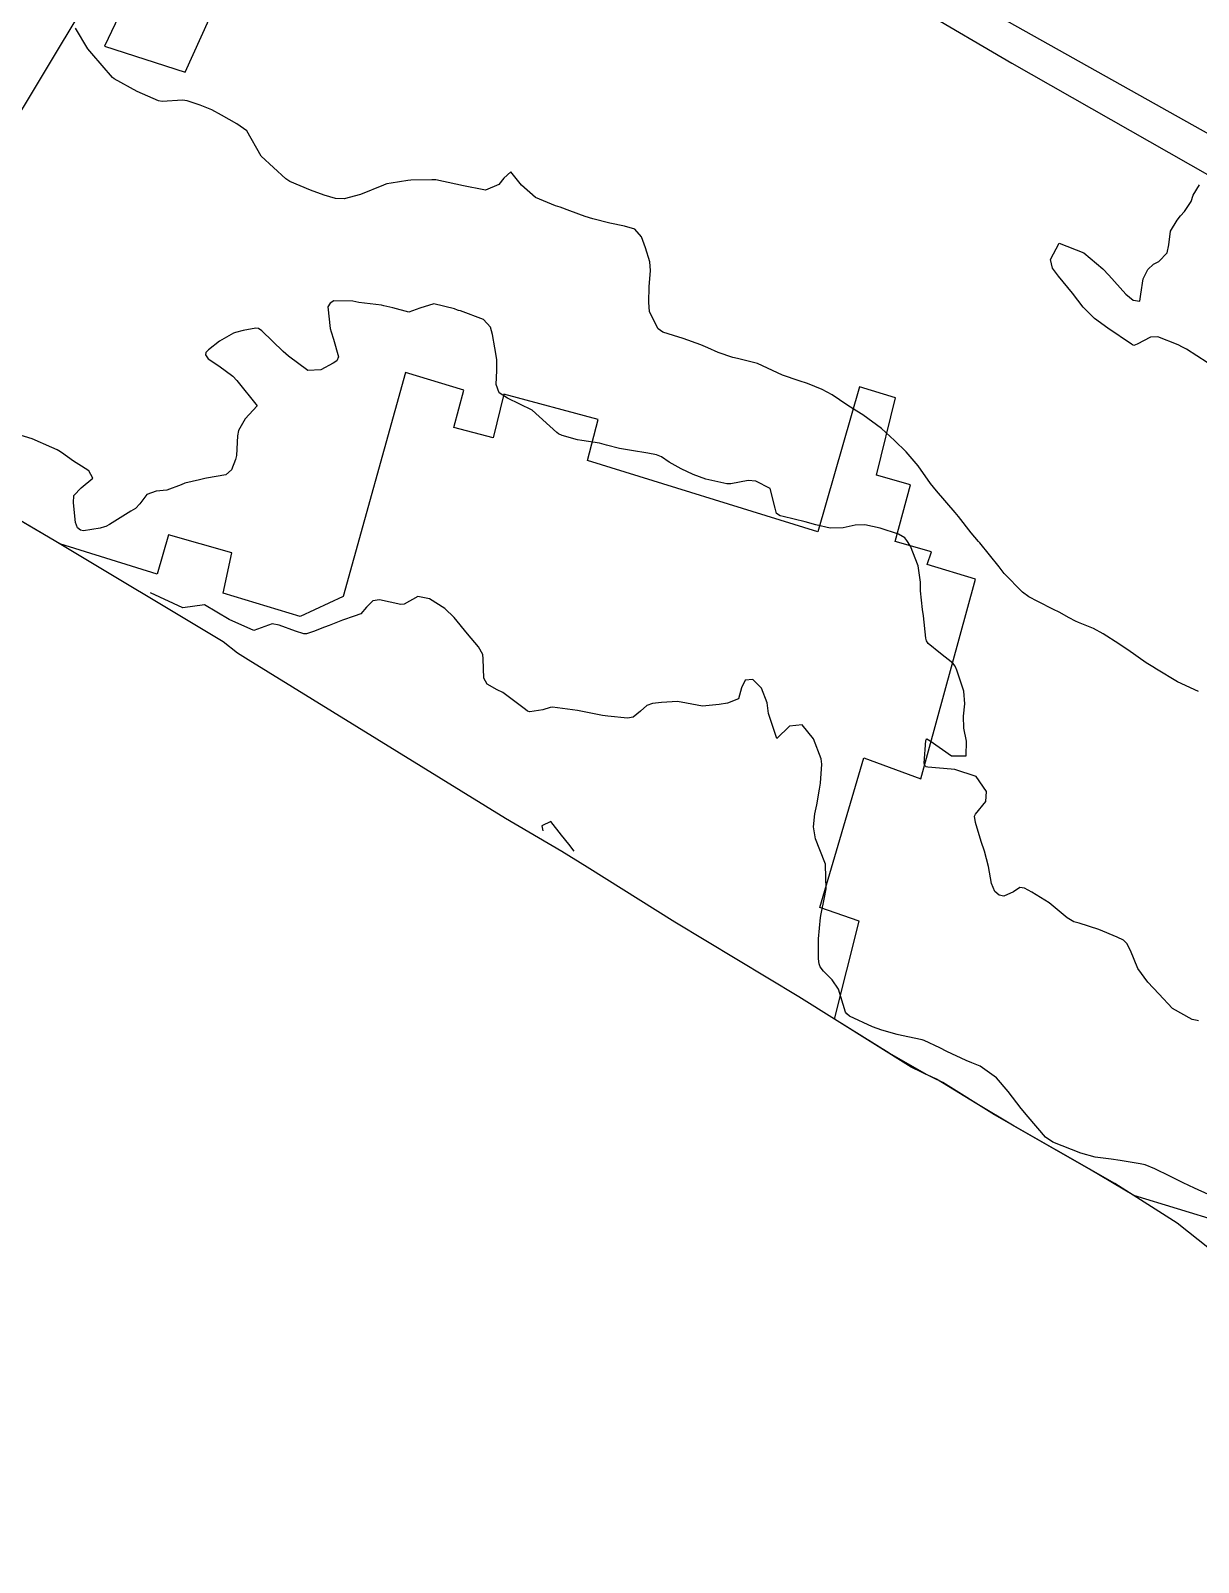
# Model space of a CAD drawing. Header units: metres. Extents: x 286371 to 293043, y 7462578 to 7466404.
# Drawn here: x 287243.4 to 287336.9, y 7465320 to 7465442.6 of the extents above; entities that cross this region are included whole.
import ezdxf

# ---------------------------------------------------------------- set-up
doc = ezdxf.new("R2010")
doc.units = ezdxf.units.M
doc.header["$MEASUREMENT"] = 0
doc.linetypes.add('CONTINUO', pattern=[0])
for name, color, linetype in [('Area', 45, 'Continuous'), ('Curvas de Nivel 1m', 11, 'Continuous'), ('Curvas de Nivel 5m', 15, 'Continuous'), ('Edificações', 30, 'Continuous'), ('PLACA_KM', 45, 'Continuous'), ('Vias primárias', 230, 'Continuous')]:
    doc.layers.add(name, color=color, linetype=linetype)

msp = doc.modelspace()

# ---------------------------------------------------------------- linework, layer by layer
at = {"layer": 'Area'}
msp.add_polyline3d([(287337.77, 7465345.05, 700.25), (287335.2, 7465347.12, 699.45), (287330.19, 7465350.3, 699.67), (287320.56, 7465355.8, 696.43), (287316.44, 7465358.39, 700.06), (287313.89, 7465359.62, 696.62), (287304.9, 7465365.23, 696.17), (287294.98, 7465371.23, 695.22), (287287.94, 7465375.63, 708.27), (287285.92, 7465376.88, 709.07), (287281.42, 7465379.53, 706.84), (287260.8, 7465392.22, 696.03), (287259.95, 7465392.77, 696.09), (287258.8, 7465393.68, 696.16), (287245.41, 7465401.7, 700.82), (287239.26, 7465405.31, 700.01)], dxfattribs=at)
at = {"layer": 'Curvas de Nivel 1m', "flags": 128}
for points, elevation in [([(287336.91, 7465389.7), (287335.21, 7465390.47), (287333.54, 7465391.47), (287333.23, 7465391.67), (287332.72, 7465391.99), (287331.25, 7465393.03), (287330.96, 7465393.22), (287330.51, 7465393.52), (287329.27, 7465394.32), (287328.48, 7465394.74), (287327.29, 7465395.22), (287327.04, 7465395.32), (287326.54, 7465395.58), (287325.74, 7465396.04), (287325.3, 7465396.26), (287324.04, 7465396.89), (287323.32, 7465397.28), (287322.8, 7465397.64), (287321.35, 7465399.14), (287320.95, 7465399.67), (287319.38, 7465401.59), (287319.29, 7465401.7), (287318.69, 7465402.41), (287317.67, 7465403.72), (287317.42, 7465404.02), (287315.91, 7465405.75), (287315.45, 7465406.35), (287314.45, 7465407.77), (287313.49, 7465408.89), (287312.57, 7465409.8), (287311.52, 7465410.75), (287310.02, 7465411.84), (287309.54, 7465412.14), (287308.75, 7465412.65), (287307.56, 7465413.46), (287306.76, 7465413.89), (287305.58, 7465414.37), (287304.92, 7465414.58), (287303.59, 7465415.02), (287301.6, 7465415.96), (287299.98, 7465416.36), (287299.61, 7465416.45), (287298.44, 7465416.84), (287297.62, 7465417.21), (287297.04, 7465417.45), (287295.63, 7465417.95), (287295.56, 7465417.98), (287295.29, 7465418.06), (287294.02, 7465418.46), (287293.64, 7465418.74), (287292.94, 7465420.1), (287292.89, 7465420.88), (287292.92, 7465422.1), (287293.02, 7465423.4), (287292.97, 7465424.1), (287292.62, 7465425.22), (287292.29, 7465426.11), (287291.76, 7465426.72), (287290.94, 7465426.95), (287289.77, 7465427.19), (287288.4, 7465427.54), (287287.78, 7465427.73), (287286.57, 7465428.19), (287285.79, 7465428.48), (287285.42, 7465428.58), (287283.8, 7465429.25), (287282.69, 7465430.25), (287281.83, 7465431.32), (287281.29, 7465430.81), (287280.89, 7465430.28), (287279.81, 7465429.83), (287277.92, 7465430.21), (287277.81, 7465430.25), (287277.44, 7465430.33), (287275.83, 7465430.66), (287275.52, 7465430.67), (287273.83, 7465430.63), (287273.6, 7465430.61), (287272.26, 7465430.41), (287271.9, 7465430.34), (287271.82, 7465430.32), (287271.63, 7465430.23), (287269.81, 7465429.48), (287268.48, 7465429.15), (287267.8, 7465429.17), (287266.88, 7465429.43), (287265.81, 7465429.83), (287264.13, 7465430.54), (287263.83, 7465430.75), (287261.85, 7465432.57), (287260.69, 7465434.59), (287259.89, 7465435.15), (287258.68, 7465435.84), (287257.91, 7465436.26), (287256.95, 7465436.65), (287255.92, 7465436.99), (287255.55, 7465437.04), (287253.92, 7465436.94), (287253.63, 7465436.99), (287251.93, 7465437.73), (287250.08, 7465438.75), (287249.95, 7465438.86), (287248.28, 7465440.78), (287247.98, 7465441.16), (287246.97, 7465442.8)], 698), ([(287337.6, 7465416.03), (287335.95, 7465417.11), (287335.62, 7465417.28), (287335.27, 7465417.45), (287333.63, 7465418.1), (287333.06, 7465418.06), (287331.99, 7465417.5), (287331.71, 7465417.41), (287331.62, 7465417.45), (287331.54, 7465417.51), (287329.64, 7465418.8), (287328.57, 7465419.55), (287327.67, 7465420.46), (287326.82, 7465421.58), (287325.7, 7465422.95), (287325.21, 7465423.6), (287325.04, 7465424.28), (287325.74, 7465425.59), (287327.73, 7465424.82), (287329.23, 7465423.54), (287329.71, 7465423.03), (287331.07, 7465421.51), (287331.68, 7465421.02), (287332.21, 7465420.96), (287332.29, 7465421.5), (287332.46, 7465422.74), (287332.84, 7465423.49), (287333.29, 7465423.91), (287333.72, 7465424.13), (287334.39, 7465424.81), (287334.52, 7465425.46), (287334.66, 7465426.56), (287335.18, 7465427.45), (287335.45, 7465427.78), (287335.78, 7465428.13), (287336.3, 7465428.93), (287336.47, 7465429.43), (287336.99, 7465430.26)], 699), ([(287336.9, 7465363.32), (287336.79, 7465363.34), (287336.39, 7465363.43), (287334.82, 7465364.31), (287333.73, 7465365.47), (287332.85, 7465366.43), (287332.05, 7465367.5), (287331.45, 7465368.95), (287331.16, 7465369.51), (287330.9, 7465369.77), (287330.39, 7465370.03), (287328.91, 7465370.63), (287327.35, 7465371.14), (287326.92, 7465371.26), (287326.38, 7465371.58), (287324.94, 7465372.76), (287323.55, 7465373.63), (287322.96, 7465373.95), (287322.58, 7465374.01), (287322.09, 7465373.65), (287321.3, 7465373.31), (287320.95, 7465373.39), (287320.6, 7465373.67), (287320.33, 7465374.31), (287320.08, 7465375.68), (287319.77, 7465376.92), (287319.51, 7465377.69), (287319.04, 7465379.19), (287318.97, 7465379.7), (287318.98, 7465379.76), (287319.05, 7465379.87), (287319.86, 7465380.88), (287319.92, 7465381.68), (287319.09, 7465382.89), (287317.38, 7465383.44), (287317.1, 7465383.48), (287315.22, 7465383.63), (287315.1, 7465383.67), (287314.99, 7465383.76), (287314.92, 7465383.95), (287315.07, 7465385.76), (287315.08, 7465385.82), (287315.15, 7465385.89), (287315.41, 7465385.75), (287317.12, 7465384.55), (287318.29, 7465384.53), (287318.32, 7465385.71), (287318.1, 7465386.77), (287318.07, 7465387.71), (287318.2, 7465388.7), (287318.11, 7465389.71), (287317.55, 7465391.4), (287317.42, 7465391.72), (287317.24, 7465391.96), (287316.25, 7465392.74), (287315.26, 7465393.53), (287315.11, 7465393.76), (287315.07, 7465393.96), (287314.87, 7465395.76), (287314.79, 7465396.27), (287314.65, 7465397.76), (287314.65, 7465398.45), (287314.46, 7465399.77), (287313.83, 7465401.32), (287313.55, 7465401.78), (287313.39, 7465401.99), (287312.89, 7465402.29), (287311.4, 7465402.77), (287310.19, 7465403.05), (287309.4, 7465403.02), (287308.46, 7465402.79), (287307.4, 7465402.78), (287306.25, 7465403.04), (287305.4, 7465403.29), (287303.63, 7465403.71), (287303.41, 7465403.77), (287303.1, 7465403.94), (287302.99, 7465404.37), (287302.59, 7465405.95), (287301.45, 7465406.53), (287300.84, 7465406.58), (287299.45, 7465406.31), (287299.14, 7465406.31), (287297.46, 7465406.7), (287296.44, 7465407.06), (287295.47, 7465407.52), (287294.52, 7465408.07), (287293.9, 7465408.49), (287293.49, 7465408.65), (287292.8, 7465408.79), (287291.5, 7465409), (287290.53, 7465409.15), (287289.5, 7465409.43), (287288.93, 7465409.58), (287287.51, 7465409.78), (287287.17, 7465409.84), (287285.94, 7465410.2), (287285.65, 7465410.33), (287285.52, 7465410.44), (287283.54, 7465412.23), (287281.56, 7465413.17), (287280.9, 7465413.62), (287280.65, 7465414.28), (287280.71, 7465415.39), (287280.73, 7465416.28), (287280.55, 7465417.21), (287280.38, 7465418.28), (287280.22, 7465418.87), (287279.65, 7465419.48), (287277.81, 7465420.18), (287277.66, 7465420.2), (287277.56, 7465420.22), (287277.33, 7465420.33), (287275.67, 7465420.73), (287274.54, 7465420.38), (287273.66, 7465420.06), (287272.39, 7465420.41), (287271.67, 7465420.59), (287271.48, 7465420.62), (287269.67, 7465420.84), (287269.19, 7465420.94), (287267.67, 7465420.97), (287267.36, 7465420.8), (287267.18, 7465420.49), (287267.38, 7465418.75), (287267.44, 7465418.49), (287267.63, 7465417.91), (287268.03, 7465416.48), (287267.91, 7465416.17), (287267.6, 7465415.98), (287266.63, 7465415.46), (287265.59, 7465415.41), (287264.03, 7465416.54), (287263.61, 7465416.93), (287261.91, 7465418.57), (287261.64, 7465418.76), (287261.42, 7465418.8), (287260.41, 7465418.59), (287259.79, 7465418.45), (287259.64, 7465418.4), (287258.5, 7465417.75), (287257.62, 7465417.06), (287257.42, 7465416.83), (287257.39, 7465416.64), (287257.61, 7465416.33), (287258.45, 7465415.76), (287259.58, 7465414.94), (287259.89, 7465414.6), (287261.54, 7465412.57), (287260.57, 7465411.54), (287260.04, 7465410.6), (287259.94, 7465410.16), (287259.87, 7465408.6), (287259.8, 7465408.27), (287259.47, 7465407.45), (287259.02, 7465407.05), (287257.46, 7465406.79), (287257.33, 7465406.76), (287256.9, 7465406.64), (287255.74, 7465406.37), (287255.45, 7465406.25), (287254.3, 7465405.82), (287253.44, 7465405.73), (287252.68, 7465405.46), (287252.13, 7465404.71), (287251.78, 7465404.36), (287251.42, 7465404.14), (287249.7, 7465403.06), (287249.4, 7465402.91), (287249.29, 7465402.87), (287248.96, 7465402.77), (287247.62, 7465402.56), (287247.39, 7465402.6), (287247.13, 7465402.8), (287246.97, 7465403.23), (287246.81, 7465404.8), (287246.85, 7465405.39), (287247.44, 7465406.01), (287248.37, 7465406.78), (287248.04, 7465407.36), (287247.47, 7465407.74), (287246.83, 7465408.15), (287245.87, 7465408.82), (287245.65, 7465408.97), (287245.5, 7465409.05), (287245.09, 7465409.24), (287243.51, 7465409.92), (287242.01, 7465410.38)], 697), ([(287337.69, 7465349.41), (287336.59, 7465349.92), (287335.68, 7465350.36), (287334.61, 7465350.88), (287333.4, 7465351.47), (287332.62, 7465351.79), (287332.23, 7465351.88), (287330.62, 7465352.14), (287329.91, 7465352.24), (287328.63, 7465352.41), (287327.47, 7465352.72), (287325.24, 7465353.6), (287324.65, 7465354), (287323.27, 7465355.63), (287322.69, 7465356.31), (287321.65, 7465357.65), (287320.73, 7465358.77), (287319.42, 7465359.68), (287318.75, 7465359.97), (287318.3, 7465360.15), (287316.76, 7465360.87), (287316.2, 7465361.17), (287314.92, 7465361.75), (287314.77, 7465361.8), (287313.13, 7465362.14), (287312.78, 7465362.23), (287311.55, 7465362.57), (287310.79, 7465362.85), (287308.96, 7465363.7), (287308.73, 7465363.89), (287308.64, 7465364.02), (287308.08, 7465365.87), (287307.57, 7465366.6), (287306.86, 7465367.31), (287306.61, 7465367.64), (287306.53, 7465367.89), (287306.47, 7465368.29), (287306.46, 7465369.89), (287306.63, 7465371.59), (287306.68, 7465371.88), (287306.94, 7465373.21), (287307.07, 7465373.76), (287307.08, 7465373.87), (287307.04, 7465375.81), (287307.03, 7465375.87), (287306.99, 7465375.99), (287306.23, 7465377.89), (287306.07, 7465378.86), (287306.19, 7465379.89), (287306.34, 7465380.61), (287306.56, 7465381.88), (287306.62, 7465382.35), (287306.75, 7465383.88), (287306.69, 7465384.31), (287306.08, 7465385.89), (287305.16, 7465387.02), (287304.15, 7465386.93), (287303.14, 7465385.93), (287302.47, 7465387.94), (287302.35, 7465388.79), (287301.92, 7465389.95), (287301.21, 7465390.65), (287300.59, 7465390.6), (287300.31, 7465389.98), (287300.07, 7465389.11), (287299.19, 7465388.75), (287298.53, 7465388.66), (287297.18, 7465388.52), (287295.9, 7465388.77), (287295.19, 7465388.88), (287293.91, 7465388.81), (287293.18, 7465388.73), (287292.73, 7465388.56), (287292.23, 7465388.11), (287291.64, 7465387.65), (287291.17, 7465387.56), (287289.6, 7465387.71), (287289.17, 7465387.76), (287287.17, 7465388.18), (287285.18, 7465388.43), (287285, 7465388.4), (287284.4, 7465388.23), (287283.36, 7465388.06), (287283.17, 7465388.12), (287283.02, 7465388.25), (287281.19, 7465389.61), (287280.75, 7465389.83), (287279.94, 7465390.29), (287279.68, 7465390.77), (287279.62, 7465392.3), (287279.59, 7465392.65), (287279.25, 7465393.27), (287278.37, 7465394.32), (287277.29, 7465395.62), (287276.54, 7465396.35), (287275.32, 7465397.12), (287274.4, 7465397.29), (287273.31, 7465396.69), (287273.04, 7465396.66), (287271.31, 7465397.03), (287270.79, 7465396.95), (287270.29, 7465396.44), (287269.84, 7465395.9), (287269.29, 7465395.73), (287268.35, 7465395.41), (287267.28, 7465394.97), (287266.93, 7465394.84), (287266.03, 7465394.5), (287265.48, 7465394.31), (287265.27, 7465394.31), (287264.6, 7465394.52), (287263.28, 7465395), (287262.72, 7465395.11), (287261.27, 7465394.57), (287259.29, 7465395.47), (287257.3, 7465396.63), (287255.58, 7465396.39), (287252.98, 7465397.59)], 696)]:
    msp.add_lwpolyline(points, dxfattribs=dict(at, elevation=elevation))
at = {"layer": 'Curvas de Nivel 5m', "elevation": 695, "flags": 128}
msp.add_lwpolyline([(287286.92, 7465376.9), (287286.47, 7465377.47), (287285.89, 7465378.2), (287285.04, 7465379.28), (287284.32, 7465378.93), (287284.4, 7465378.53)], dxfattribs=at)
at = {"layer": 'Edificações', "elevation": 700.72}
for points in [[(287252.72, 7465448.56), (287249.31, 7465441.37), (287255.76, 7465439.28), (287267.68, 7465465.66)], [(287300.1, 7465452.84), (287321.96, 7465440.01), (287339.35, 7465430.11)], [(287345.71, 7465345.07), (287331.71, 7465349.34), (287328.18, 7465351.45), (287322.14, 7465354.89), (287319.16, 7465356.68), (287315.91, 7465358.65), (287315.16, 7465359), (287312.13, 7465360.72), (287307.75, 7465363.45), (287309.73, 7465371.3), (287306.57, 7465372.39), (287310.1, 7465384.37), (287314.66, 7465382.71), (287319.05, 7465398.69), (287315.18, 7465399.86), (287315.51, 7465400.88), (287312.62, 7465401.7), (287313.84, 7465406.23), (287311.11, 7465407.02), (287312.63, 7465413.2), (287309.76, 7465414.09), (287306.43, 7465402.47), (287287.97, 7465408.19), (287288.82, 7465411.48), (287281.27, 7465413.5), (287280.42, 7465410), (287277.28, 7465410.84), (287278.08, 7465413.82), (287273.4, 7465415.25), (287268.42, 7465397.29), (287264.96, 7465395.69), (287258.81, 7465397.56), (287259.5, 7465400.81), (287254.44, 7465402.24), (287253.53, 7465399.1), (287245.72, 7465401.51), (287242.81, 7465403.22)]]:
    msp.add_lwpolyline(points, dxfattribs=at)
at = {"layer": 'PLACA_KM', "linetype": 'CONTINUO'}
msp.add_polyline3d([(287336.16, 7465591.89, 739.79), (287193.45, 7465354.41, 739.79)], dxfattribs=at)
at = {"layer": 'Vias primárias', "elevation": 693.96}
msp.add_lwpolyline([(287104.36, 7465488.28), (287132.24, 7465533.16), (287137.78, 7465542.03), (287143.92, 7465543.66), (287170.6, 7465528.75), (287242.21, 7465488.3), (287282.25, 7465465.45), (287348.79, 7465428.13), (287397.21, 7465400.84, -0.024236), (287399.67, 7465399.29, -0.200539), (287401.25, 7465396.8, -0.13354), (287400.76, 7465391.79), (287394.5, 7465371.66), (287390.13, 7465356.99), (287384.95, 7465339.56), (287378.76, 7465319.96)], format="xyb", dxfattribs=at)

doc.saveas('drawing.dxf')
